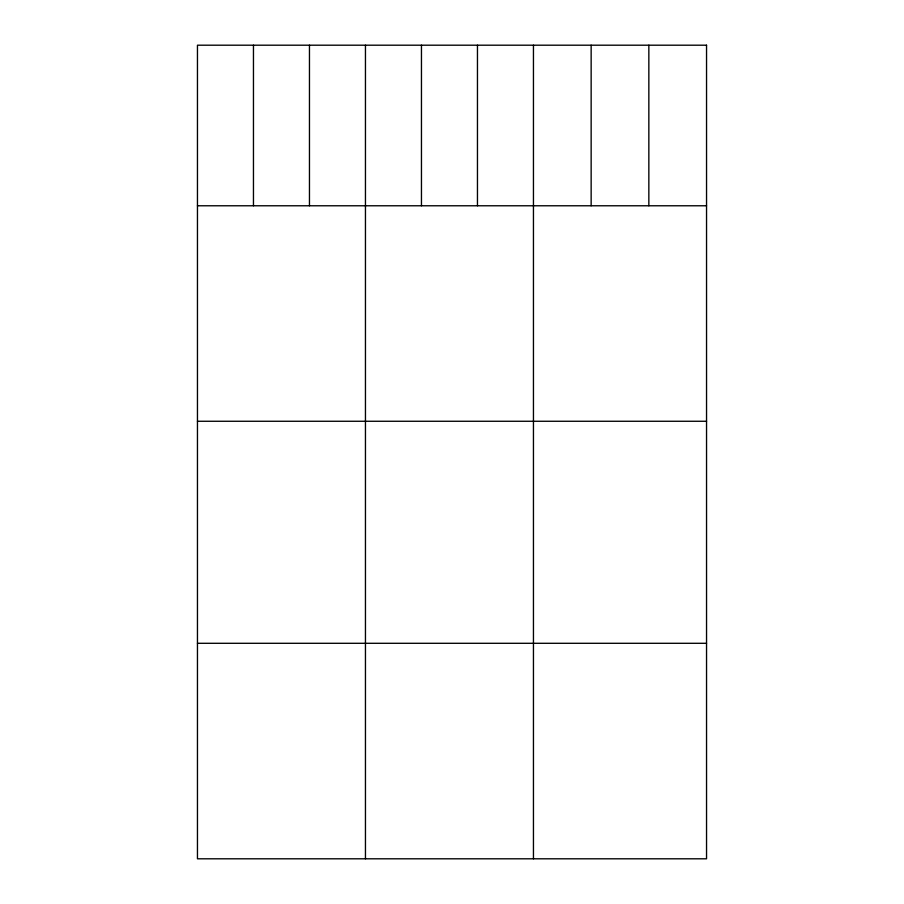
<?xml version="1.0" encoding="UTF-8"?>
<svg xmlns="http://www.w3.org/2000/svg" width="904" height="904" viewBox="0 0 904 904"><rect width="100%" height="100%" fill="white"/><g stroke="black" fill="none" stroke-linecap="round" stroke-linejoin="round"><path stroke-width="1.36" d="M197.456 205.773L706.544 205.773M197.456 421.264L706.544 421.264M197.456 643.298L706.544 643.298M648.846 45.2L648.846 205.773M591.148 45.2L591.148 205.773M533.45 45.2L533.45 858.8M477.459 45.2L477.459 205.773M421.456 45.2L421.456 205.773M365.453 45.2L365.453 858.8M309.462 45.2L309.462 205.773M253.459 45.2L253.459 205.773M706.544 45.2L197.456 45.2L197.456 858.8L706.544 858.8L706.544 45.2"/></g></svg>
